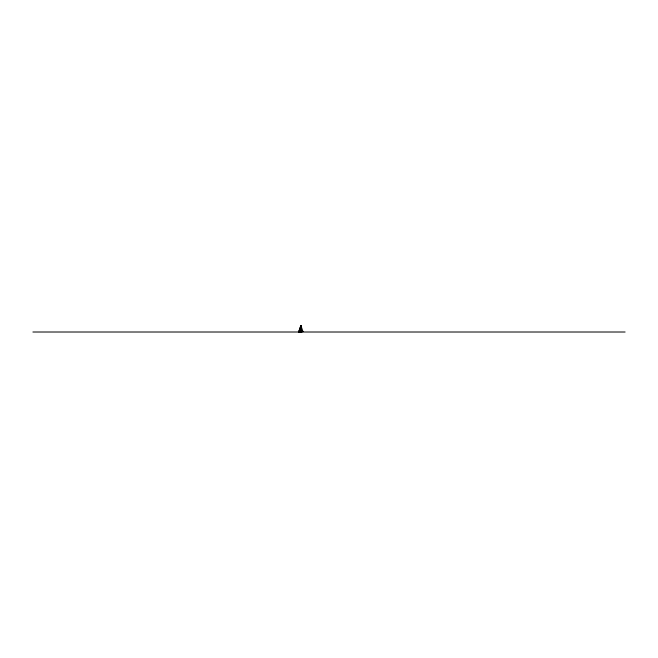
<?xml version="1.0" encoding="UTF-8"?>
<svg xmlns="http://www.w3.org/2000/svg" width="658" height="658" viewBox="0 0 658 658"><rect width="100%" height="100%" fill="white"/><g stroke="black" fill="none" stroke-linecap="round" stroke-linejoin="round"><path stroke-width="0.99" d="M300.912 331.846L300.92 325.463L300.928 328.605M300.739 325.94L300.87 331.171L298.946 331.171L300.879 325.603M301.134 332.043L300.912 332.076A9.459 8.587 0 0 1 299.982 332.15M300.599 331.303A9.459 3.948 0 0 0 299.67 331.287A1.818 0.757 0 0 0 298.732 331.393L298.732 331.945L300.879 325.48M300.994 331.796L301.323 326.73M301.142 332.027L300.5 332.537L299.809 332.125M302.729 331.665L301.833 331.78A9.459 3.948 0 0 1 299.67 331.879A1.818 0.757 0 0 1 298.732 331.772L298.617 331.788M302.738 331.064L300.969 331.369A9.459 3.948 0 0 1 301.833 331.393L302.729 331.509M299.974 331.385L298.757 331.747C305.46 332.306 298.716 330.151 298.938 331.887L299.497 331.509M298.526 332.29L299.069 332.043L298.411 331.912M298.757 331.574L300.319 331.517A3.825 3.471 0 0 1 301.635 331.731M32.9 332.01L625.1 332.01M298.576 331.574L298.88 332.29M300.953 325.611L302.91 331.599M300.319 331.517L300.319 331.221A3.825 3.471 0 0 1 301.635 331.435M299.653 331.221L299.653 331.747M299.094 331.435L299.094 331.887"/></g></svg>
